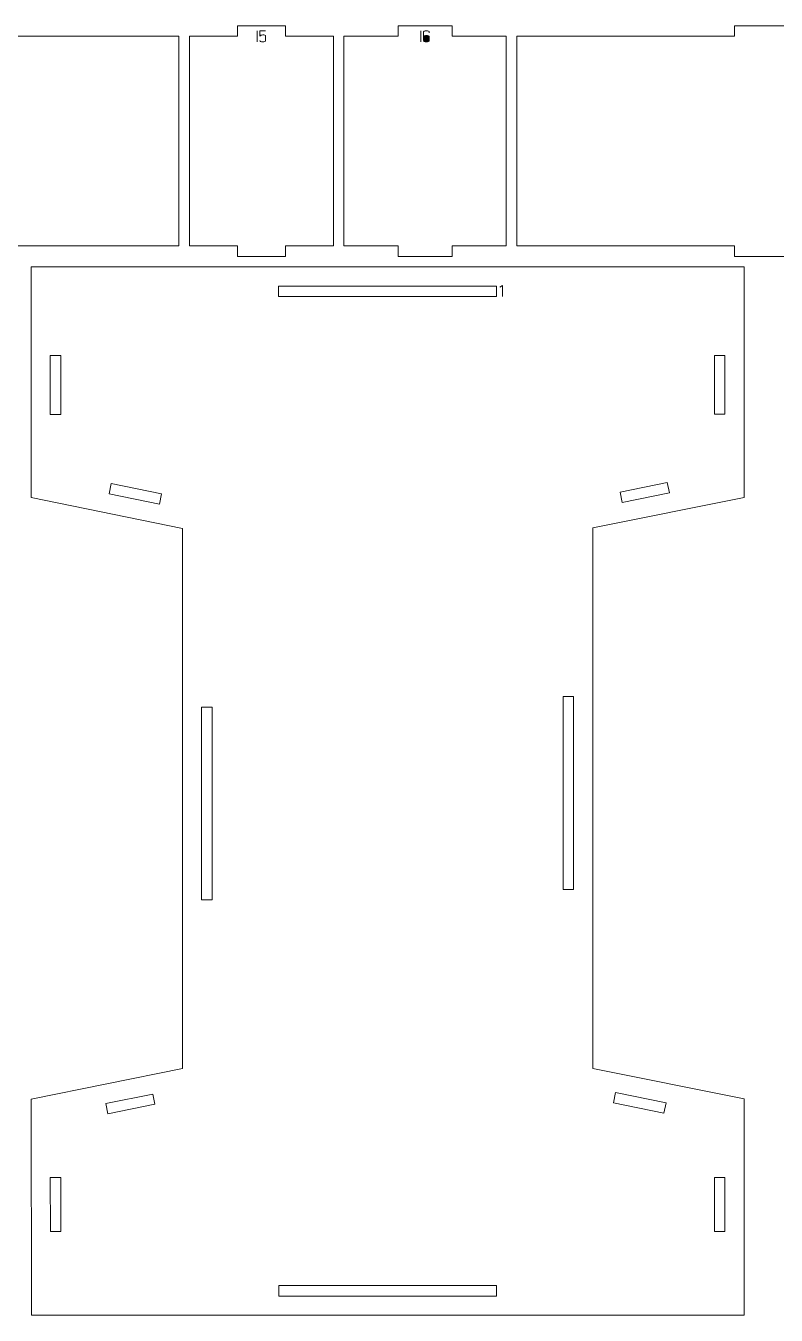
# Model space of a CAD drawing. Header units: centimetres. Extents: x -249 to 275, y -506 to 461.
# Drawn here: x -207.32 to -185.85, y -230.21 to -193.31 of the extents above; entities that cross this region are included whole.
import ezdxf

# ---------------------------------------------------------------- set-up
doc = ezdxf.new("R2010")
doc.units = ezdxf.units.CM
doc.header["$MEASUREMENT"] = 0
doc.layers.add('Capa 1', color=7, linetype='Continuous')

msp = doc.modelspace()

# ---------------------------------------------------------------- hatches: boundary and pattern name
at = {"layer": 'Capa 1', "true_color": 0x3e4095}
h = msp.add_hatch(color=175, dxfattribs=at)
edge = h.paths.add_edge_path()
edge.add_spline(control_points=[(-200.7025, -193.766), (-200.7025, -193.766), (-200.7025, -193.4491), (-200.7025, -193.4491), (-200.7025, -193.4491), (-200.7025, -193.766), (-200.7025, -193.766)], knot_values=[0, 0, 0, 0, 0.5, 0.5, 0.5, 1, 1, 1, 1], degree=3, periodic=1)
h = msp.add_hatch(color=175, dxfattribs=at)
edge = h.paths.add_edge_path()
edge.add_spline(control_points=[(-200.54657, -193.766), (-200.57011, -193.766), (-200.58976, -193.76256), (-200.6055, -193.75568), (-200.62125, -193.7488), (-200.62912, -193.74047), (-200.62912, -193.73069), (-200.62912, -193.74047), (-200.62125, -193.7488), (-200.6055, -193.75568), (-200.58976, -193.76256), (-200.57011, -193.766), (-200.54657, -193.766), (-200.52303, -193.766), (-200.50338, -193.76256), (-200.48764, -193.75568), (-200.47189, -193.7488), (-200.46402, -193.74047), (-200.46402, -193.73069), (-200.46402, -193.73069), (-200.46402, -193.60503), (-200.46402, -193.60503), (-200.46402, -193.59524), (-200.47189, -193.58691), (-200.48764, -193.58003), (-200.50338, -193.57315), (-200.52303, -193.56971), (-200.54657, -193.56971), (-200.56797, -193.57155), (-200.58448, -193.574), (-200.5961, -193.57705), (-200.60772, -193.58011), (-200.61872, -193.58944), (-200.62912, -193.60503), (-200.62912, -193.60503), (-200.62912, -193.44956), (-200.62912, -193.44956), (-200.62912, -193.44956), (-200.46952, -193.44956), (-200.46952, -193.44956), (-200.46952, -193.44956), (-200.62912, -193.44956), (-200.62912, -193.44956), (-200.62912, -193.44956), (-200.62912, -193.60503), (-200.62912, -193.60503), (-200.61872, -193.58944), (-200.60772, -193.58011), (-200.5961, -193.57705), (-200.58448, -193.574), (-200.56797, -193.57155), (-200.54657, -193.56971), (-200.52303, -193.56971), (-200.50338, -193.57315), (-200.48764, -193.58003), (-200.47189, -193.58691), (-200.46402, -193.59524), (-200.46402, -193.60503), (-200.46402, -193.60503), (-200.46402, -193.73069), (-200.46402, -193.73069), (-200.46402, -193.74047), (-200.47189, -193.7488), (-200.48764, -193.75568), (-200.50338, -193.76256), (-200.52303, -193.766), (-200.54657, -193.766)], knot_values=[0, 0, 0, 0, 0.04545455, 0.04545455, 0.04545455, 0.09090909, 0.09090909, 0.09090909, 0.13636364, 0.13636364, 0.13636364, 0.18181818, 0.18181818, 0.18181818, 0.22727273, 0.22727273, 0.22727273, 0.27272727, 0.27272727, 0.27272727, 0.31818182, 0.31818182, 0.31818182, 0.36363636, 0.36363636, 0.36363636, 0.40909091, 0.40909091, 0.40909091, 0.45454545, 0.45454545, 0.45454545, 0.5, 0.5, 0.5, 0.54545455, 0.54545455, 0.54545455, 0.59090909, 0.59090909, 0.59090909, 0.63636364, 0.63636364, 0.63636364, 0.68181818, 0.68181818, 0.68181818, 0.72727273, 0.72727273, 0.72727273, 0.77272727, 0.77272727, 0.77272727, 0.81818182, 0.81818182, 0.81818182, 0.86363636, 0.86363636, 0.86363636, 0.90909091, 0.90909091, 0.90909091, 0.95454545, 0.95454545, 0.95454545, 1, 1, 1, 1], degree=3, periodic=1)
h = msp.add_hatch(color=175, dxfattribs=at)
edge = h.paths.add_edge_path()
edge.add_spline(control_points=[(-196.01908, -193.766), (-196.01908, -193.766), (-196.01908, -193.4491), (-196.01908, -193.4491), (-196.01908, -193.4491), (-196.01908, -193.766), (-196.01908, -193.766)], knot_values=[0, 0, 0, 0, 0.5, 0.5, 0.5, 1, 1, 1, 1], degree=3, periodic=1)
h = msp.add_hatch(color=175, dxfattribs=at)
edge = h.paths.add_edge_path()
edge.add_spline(control_points=[(-195.86315, -193.766), (-195.88669, -193.766), (-195.90634, -193.76256), (-195.92208, -193.75568), (-195.93783, -193.7488), (-195.9457, -193.74047), (-195.9457, -193.73069), (-195.9457, -193.73069), (-195.9457, -193.62383), (-195.9457, -193.62383), (-195.9457, -193.62383), (-195.9457, -193.48487), (-195.9457, -193.48487), (-195.9457, -193.47509), (-195.93783, -193.46676), (-195.92208, -193.45988), (-195.90634, -193.453), (-195.88669, -193.44956), (-195.86315, -193.44956), (-195.83961, -193.44956), (-195.81996, -193.453), (-195.80422, -193.45988), (-195.78847, -193.46676), (-195.7806, -193.47509), (-195.7806, -193.48487), (-195.7806, -193.48487), (-195.7806, -193.51055), (-195.7806, -193.51055), (-195.7806, -193.51055), (-195.7806, -193.48487), (-195.7806, -193.48487), (-195.7806, -193.47509), (-195.78847, -193.46676), (-195.80422, -193.45988), (-195.81996, -193.453), (-195.83961, -193.44956), (-195.86315, -193.44956), (-195.88669, -193.44956), (-195.90634, -193.453), (-195.92208, -193.45988), (-195.93783, -193.46676), (-195.9457, -193.47509), (-195.9457, -193.48487), (-195.9457, -193.48487), (-195.9457, -193.62383), (-195.9457, -193.62383), (-195.9457, -193.61466), (-195.93615, -193.60648), (-195.91704, -193.5993), (-195.89793, -193.59211), (-195.87997, -193.58852), (-195.86315, -193.58852), (-195.83961, -193.58852), (-195.81996, -193.59196), (-195.80422, -193.59884), (-195.78847, -193.60572), (-195.7806, -193.61405), (-195.7806, -193.62383), (-195.7806, -193.62383), (-195.7806, -193.73069), (-195.7806, -193.73069), (-195.7806, -193.74047), (-195.78847, -193.7488), (-195.80422, -193.75568), (-195.81996, -193.76256), (-195.83961, -193.766), (-195.86315, -193.766)], knot_values=[0, 0, 0, 0, 0.04545455, 0.04545455, 0.04545455, 0.09090909, 0.09090909, 0.09090909, 0.13636364, 0.13636364, 0.13636364, 0.18181818, 0.18181818, 0.18181818, 0.22727273, 0.22727273, 0.22727273, 0.27272727, 0.27272727, 0.27272727, 0.31818182, 0.31818182, 0.31818182, 0.36363636, 0.36363636, 0.36363636, 0.40909091, 0.40909091, 0.40909091, 0.45454545, 0.45454545, 0.45454545, 0.5, 0.5, 0.5, 0.54545455, 0.54545455, 0.54545455, 0.59090909, 0.59090909, 0.59090909, 0.63636364, 0.63636364, 0.63636364, 0.68181818, 0.68181818, 0.68181818, 0.72727273, 0.72727273, 0.72727273, 0.77272727, 0.77272727, 0.77272727, 0.81818182, 0.81818182, 0.81818182, 0.86363636, 0.86363636, 0.86363636, 0.90909091, 0.90909091, 0.90909091, 0.95454545, 0.95454545, 0.95454545, 1, 1, 1, 1], degree=3, periodic=1)
h = msp.add_hatch(color=175, dxfattribs=at)
edge = h.paths.add_edge_path()
edge.add_spline(control_points=[(-195.9457, -193.73069), (-195.9457, -193.74047), (-195.93783, -193.7488), (-195.92208, -193.75568), (-195.90634, -193.76256), (-195.88669, -193.766), (-195.86315, -193.766), (-195.83961, -193.766), (-195.81996, -193.76256), (-195.80422, -193.75568), (-195.78847, -193.7488), (-195.7806, -193.74047), (-195.7806, -193.73069), (-195.7806, -193.73069), (-195.7806, -193.62383), (-195.7806, -193.62383), (-195.7806, -193.61405), (-195.78847, -193.60572), (-195.80422, -193.59884), (-195.81996, -193.59196), (-195.83961, -193.58852), (-195.86315, -193.58852), (-195.87997, -193.58852), (-195.89793, -193.59211), (-195.91704, -193.5993), (-195.93615, -193.60648), (-195.9457, -193.61466), (-195.9457, -193.62383), (-195.9457, -193.62383), (-195.9457, -193.73069), (-195.9457, -193.73069)], knot_values=[0, 0, 0, 0, 0.1, 0.1, 0.1, 0.2, 0.2, 0.2, 0.3, 0.3, 0.3, 0.4, 0.4, 0.4, 0.5, 0.5, 0.5, 0.6, 0.6, 0.6, 0.7, 0.7, 0.7, 0.8, 0.8, 0.8, 0.9, 0.9, 0.9, 1, 1, 1, 1], degree=3, periodic=1)
h = msp.add_hatch(color=175, dxfattribs=at)
edge = h.paths.add_edge_path()
edge.add_spline(control_points=[(-193.6883, -200.74049), (-193.6883, -200.74049), (-193.76443, -200.79323), (-193.76443, -200.79323), (-193.76443, -200.79323), (-193.6883, -200.74049), (-193.6883, -200.74049), (-193.6883, -200.74049), (-193.6883, -201.05739), (-193.6883, -201.05739), (-193.6883, -201.05739), (-193.6883, -200.74049), (-193.6883, -200.74049)], knot_values=[0, 0, 0, 0, 0.25, 0.25, 0.25, 0.5, 0.5, 0.5, 0.75, 0.75, 0.75, 1, 1, 1, 1], degree=3, periodic=1)

# ---------------------------------------------------------------- linework, layer by layer
at = {"layer": 'Capa 1', "color": 240, "lineweight": 9}
for points, knots in [([(-219.49542, -193.6088), (-219.49542, -193.6088), (-219.49542, -199.6088), (-219.49542, -199.6088), (-219.49542, -199.6088), (-213.97848, -199.6088), (-213.97848, -199.6088), (-213.97848, -199.6088), (-213.97848, -199.9088), (-213.97848, -199.9088), (-213.97848, -199.9088), (-208.46155, -199.9088), (-208.46155, -199.9088), (-208.46155, -199.9088), (-208.46155, -199.6088), (-208.46155, -199.6088), (-208.46155, -199.6088), (-202.94461, -199.6088), (-202.94461, -199.6088), (-202.94461, -199.6088), (-202.94461, -193.6088), (-202.94461, -193.6088), (-202.94461, -193.6088), (-208.46155, -193.6088), (-208.46155, -193.6088), (-208.46155, -193.6088), (-208.46155, -193.3088), (-208.46155, -193.3088), (-208.46155, -193.3088), (-213.97848, -193.3088), (-213.97848, -193.3088), (-213.97848, -193.3088), (-213.97848, -193.6088), (-213.97848, -193.6088), (-213.97848, -193.6088), (-219.49542, -193.6088), (-219.49542, -193.6088)], [0, 0, 0, 0, 0.08333333, 0.08333333, 0.08333333, 0.16666667, 0.16666667, 0.16666667, 0.25, 0.25, 0.25, 0.33333333, 0.33333333, 0.33333333, 0.41666667, 0.41666667, 0.41666667, 0.5, 0.5, 0.5, 0.58333333, 0.58333333, 0.58333333, 0.66666667, 0.66666667, 0.66666667, 0.75, 0.75, 0.75, 0.83333333, 0.83333333, 0.83333333, 0.91666667, 0.91666667, 0.91666667, 1, 1, 1, 1]), ([(-202.64461, -193.6088), (-202.64461, -193.6088), (-202.64461, -199.6088), (-202.64461, -199.6088), (-202.64461, -199.6088), (-201.27037, -199.6088), (-201.27037, -199.6088), (-201.27037, -199.6088), (-201.27037, -199.9088), (-201.27037, -199.9088), (-201.27037, -199.9088), (-199.89614, -199.9088), (-199.89614, -199.9088), (-199.89614, -199.9088), (-199.89614, -199.6088), (-199.89614, -199.6088), (-199.89614, -199.6088), (-198.52191, -199.6088), (-198.52191, -199.6088), (-198.52191, -199.6088), (-198.52191, -193.6088), (-198.52191, -193.6088), (-198.52191, -193.6088), (-199.89614, -193.6088), (-199.89614, -193.6088), (-199.89614, -193.6088), (-199.89614, -193.3088), (-199.89614, -193.3088), (-199.89614, -193.3088), (-201.27037, -193.3088), (-201.27037, -193.3088), (-201.27037, -193.3088), (-201.27037, -193.6088), (-201.27037, -193.6088), (-201.27037, -193.6088), (-202.64461, -193.6088), (-202.64461, -193.6088)], [0, 0, 0, 0, 0.08333333, 0.08333333, 0.08333333, 0.16666667, 0.16666667, 0.16666667, 0.25, 0.25, 0.25, 0.33333333, 0.33333333, 0.33333333, 0.41666667, 0.41666667, 0.41666667, 0.5, 0.5, 0.5, 0.58333333, 0.58333333, 0.58333333, 0.66666667, 0.66666667, 0.66666667, 0.75, 0.75, 0.75, 0.83333333, 0.83333333, 0.83333333, 0.91666667, 0.91666667, 0.91666667, 1, 1, 1, 1]), ([(-198.22191, -193.6088), (-198.22191, -193.6088), (-198.22191, -199.6088), (-198.22191, -199.6088), (-198.22191, -199.6088), (-196.67386, -199.6088), (-196.67386, -199.6088), (-196.67386, -199.6088), (-196.67386, -199.9088), (-196.67386, -199.9088), (-196.67386, -199.9088), (-195.12582, -199.9088), (-195.12582, -199.9088), (-195.12582, -199.9088), (-195.12582, -199.6088), (-195.12582, -199.6088), (-195.12582, -199.6088), (-193.57777, -199.6088), (-193.57777, -199.6088), (-193.57777, -199.6088), (-193.57777, -193.6088), (-193.57777, -193.6088), (-193.57777, -193.6088), (-195.12582, -193.6088), (-195.12582, -193.6088), (-195.12582, -193.6088), (-195.12582, -193.3088), (-195.12582, -193.3088), (-195.12582, -193.3088), (-196.67386, -193.3088), (-196.67386, -193.3088), (-196.67386, -193.3088), (-196.67386, -193.6088), (-196.67386, -193.6088), (-196.67386, -193.6088), (-198.22191, -193.6088), (-198.22191, -193.6088)], [0, 0, 0, 0, 0.08333333, 0.08333333, 0.08333333, 0.16666667, 0.16666667, 0.16666667, 0.25, 0.25, 0.25, 0.33333333, 0.33333333, 0.33333333, 0.41666667, 0.41666667, 0.41666667, 0.5, 0.5, 0.5, 0.58333333, 0.58333333, 0.58333333, 0.66666667, 0.66666667, 0.66666667, 0.75, 0.75, 0.75, 0.83333333, 0.83333333, 0.83333333, 0.91666667, 0.91666667, 0.91666667, 1, 1, 1, 1]), ([(-193.27777, -193.6088), (-193.27777, -193.6088), (-193.27777, -199.6088), (-193.27777, -199.6088), (-193.27777, -199.6088), (-187.04612, -199.6088), (-187.04612, -199.6088), (-187.04612, -199.6088), (-187.04612, -199.9088), (-187.04612, -199.9088), (-187.04612, -199.9088), (-180.81446, -199.9088), (-180.81446, -199.9088), (-180.81446, -199.9088), (-180.81446, -199.6088), (-180.81446, -199.6088), (-180.81446, -199.6088), (-174.5828, -199.6088), (-174.5828, -199.6088), (-174.5828, -199.6088), (-174.5828, -193.6088), (-174.5828, -193.6088), (-174.5828, -193.6088), (-180.81446, -193.6088), (-180.81446, -193.6088), (-180.81446, -193.6088), (-180.81446, -193.3088), (-180.81446, -193.3088), (-180.81446, -193.3088), (-187.04612, -193.3088), (-187.04612, -193.3088), (-187.04612, -193.3088), (-187.04612, -193.6088), (-187.04612, -193.6088), (-187.04612, -193.6088), (-193.27777, -193.6088), (-193.27777, -193.6088)], [0, 0, 0, 0, 0.08333333, 0.08333333, 0.08333333, 0.16666667, 0.16666667, 0.16666667, 0.25, 0.25, 0.25, 0.33333333, 0.33333333, 0.33333333, 0.41666667, 0.41666667, 0.41666667, 0.5, 0.5, 0.5, 0.58333333, 0.58333333, 0.58333333, 0.66666667, 0.66666667, 0.66666667, 0.75, 0.75, 0.75, 0.83333333, 0.83333333, 0.83333333, 0.91666667, 0.91666667, 0.91666667, 1, 1, 1, 1]), ([(-186.77474, -200.2088), (-186.77474, -200.2088), (-186.77474, -206.80614), (-186.77474, -206.80614), (-186.77474, -206.80614), (-191.10546, -207.67775), (-191.10546, -207.67775), (-191.10546, -207.67775), (-191.10546, -223.1487), (-191.10546, -223.1487), (-191.10546, -223.1487), (-186.77474, -224.02031), (-186.77474, -224.02031), (-186.77474, -224.02031), (-186.77474, -230.2087), (-186.77474, -230.2087), (-186.77474, -230.2087), (-207.16552, -230.2087), (-207.16552, -230.2087), (-207.16552, -230.2087), (-207.17466, -224.0217), (-207.17466, -224.0217), (-207.17466, -224.0217), (-202.84394, -223.1487), (-202.84394, -223.1487), (-202.84394, -223.1487), (-202.84394, -207.69117), (-202.84394, -207.69117), (-202.84394, -207.69117), (-207.17466, -206.80614), (-207.17466, -206.80614), (-207.17466, -206.80614), (-207.17466, -200.20897), (-207.17466, -200.20897), (-207.17466, -200.20897), (-186.77474, -200.2088), (-186.77474, -200.2088)], [0, 0, 0, 0, 0.08333333, 0.08333333, 0.08333333, 0.16666667, 0.16666667, 0.16666667, 0.25, 0.25, 0.25, 0.33333333, 0.33333333, 0.33333333, 0.41666667, 0.41666667, 0.41666667, 0.5, 0.5, 0.5, 0.58333333, 0.58333333, 0.58333333, 0.66666667, 0.66666667, 0.66666667, 0.75, 0.75, 0.75, 0.83333333, 0.83333333, 0.83333333, 0.91666667, 0.91666667, 0.91666667, 1, 1, 1, 1]), ([(-200.09184, -201.05744), (-200.09184, -201.05744), (-193.85756, -201.05739), (-193.85756, -201.05739), (-193.85756, -201.05739), (-193.85756, -200.75739), (-193.85756, -200.75739), (-193.85756, -200.75739), (-200.09185, -200.75744), (-200.09185, -200.75744), (-200.09185, -200.75744), (-200.09184, -201.05744), (-200.09184, -201.05744)], [0, 0, 0, 0, 0.25, 0.25, 0.25, 0.5, 0.5, 0.5, 0.75, 0.75, 0.75, 1, 1, 1, 1]), ([(-206.32613, -204.42815), (-206.32613, -204.42815), (-206.32613, -202.74282), (-206.32613, -202.74282), (-206.32613, -202.74282), (-206.62613, -202.74282), (-206.62613, -202.74282), (-206.62613, -202.74282), (-206.62613, -204.42815), (-206.62613, -204.42815), (-206.62613, -204.42815), (-206.32613, -204.42815), (-206.32613, -204.42815)], [0, 0, 0, 0, 0.25, 0.25, 0.25, 0.5, 0.5, 0.5, 0.75, 0.75, 0.75, 1, 1, 1, 1]), ([(-187.62327, -202.74202), (-187.62327, -202.74202), (-187.62327, -204.42669), (-187.62327, -204.42669), (-187.62327, -204.42669), (-187.32327, -204.42669), (-187.32327, -204.42669), (-187.32327, -204.42669), (-187.32327, -202.74202), (-187.32327, -202.74202), (-187.32327, -202.74202), (-187.62327, -202.74202), (-187.62327, -202.74202)], [0, 0, 0, 0, 0.25, 0.25, 0.25, 0.5, 0.5, 0.5, 0.75, 0.75, 0.75, 1, 1, 1, 1]), ([(-203.43898, -206.7035), (-203.43898, -206.7035), (-204.88256, -206.40849), (-204.88256, -206.40849), (-204.88256, -206.40849), (-204.94262, -206.70242), (-204.94262, -206.70242), (-204.94262, -206.70242), (-203.49905, -206.99743), (-203.49905, -206.99743), (-203.49905, -206.99743), (-203.43898, -206.7035), (-203.43898, -206.7035)], [0, 0, 0, 0, 0.25, 0.25, 0.25, 0.5, 0.5, 0.5, 0.75, 0.75, 0.75, 1, 1, 1, 1]), ([(-188.97074, -206.38256), (-188.97074, -206.38256), (-190.3182, -206.65376), (-190.3182, -206.65376), (-190.3182, -206.65376), (-190.25901, -206.94786), (-190.25901, -206.94786), (-190.25901, -206.94786), (-188.91154, -206.67667), (-188.91154, -206.67667), (-188.91154, -206.67667), (-188.97074, -206.38256), (-188.97074, -206.38256)], [0, 0, 0, 0, 0.25, 0.25, 0.25, 0.5, 0.5, 0.5, 0.75, 0.75, 0.75, 1, 1, 1, 1]), ([(-191.95399, -212.50511), (-191.95399, -212.50511), (-191.95399, -218.02724), (-191.95399, -218.02724), (-191.95399, -218.02724), (-191.65399, -218.02724), (-191.65399, -218.02724), (-191.65399, -218.02724), (-191.65399, -212.50511), (-191.65399, -212.50511), (-191.65399, -212.50511), (-191.95399, -212.50511), (-191.95399, -212.50511)], [0, 0, 0, 0, 0.25, 0.25, 0.25, 0.5, 0.5, 0.5, 0.75, 0.75, 0.75, 1, 1, 1, 1]), ([(-201.99541, -218.32631), (-201.99541, -218.32631), (-201.99541, -212.80937), (-201.99541, -212.80937), (-201.99541, -212.80937), (-202.29541, -212.80937), (-202.29541, -212.80937), (-202.29541, -212.80937), (-202.29541, -218.32631), (-202.29541, -218.32631), (-202.29541, -218.32631), (-201.99541, -218.32631), (-201.99541, -218.32631)], [0, 0, 0, 0, 0.25, 0.25, 0.25, 0.5, 0.5, 0.5, 0.75, 0.75, 0.75, 1, 1, 1, 1]), ([(-204.97797, -224.44448), (-204.97797, -224.44448), (-203.63083, -224.17292), (-203.63083, -224.17292), (-203.63083, -224.17292), (-203.69011, -223.87884), (-203.69011, -223.87884), (-203.69011, -223.87884), (-205.03725, -224.1504), (-205.03725, -224.1504), (-205.03725, -224.1504), (-204.97797, -224.44448), (-204.97797, -224.44448)], [0, 0, 0, 0, 0.25, 0.25, 0.25, 0.5, 0.5, 0.5, 0.75, 0.75, 0.75, 1, 1, 1, 1]), ([(-190.51042, -224.13401), (-190.51042, -224.13401), (-189.06684, -224.42454), (-189.06684, -224.42454), (-189.06684, -224.42454), (-189.00765, -224.13044), (-189.00765, -224.13044), (-189.00765, -224.13044), (-190.45122, -223.8399), (-190.45122, -223.8399), (-190.45122, -223.8399), (-190.51042, -224.13401), (-190.51042, -224.13401)], [0, 0, 0, 0, 0.25, 0.25, 0.25, 0.5, 0.5, 0.5, 0.75, 0.75, 0.75, 1, 1, 1, 1]), ([(-206.32053, -227.81213), (-206.32053, -227.81213), (-206.32281, -226.26408), (-206.32281, -226.26408), (-206.32281, -226.26408), (-206.62281, -226.26453), (-206.62281, -226.26453), (-206.62281, -226.26453), (-206.62053, -227.81257), (-206.62053, -227.81257), (-206.62053, -227.81257), (-206.32053, -227.81213), (-206.32053, -227.81213)], [0, 0, 0, 0, 0.25, 0.25, 0.25, 0.5, 0.5, 0.5, 0.75, 0.75, 0.75, 1, 1, 1, 1]), ([(-187.62327, -226.26344), (-187.62327, -226.26344), (-187.62327, -227.81181), (-187.62327, -227.81181), (-187.62327, -227.81181), (-187.32327, -227.81181), (-187.32327, -227.81181), (-187.32327, -227.81181), (-187.32327, -226.26344), (-187.32327, -226.26344), (-187.32327, -226.26344), (-187.62327, -226.26344), (-187.62327, -226.26344)], [0, 0, 0, 0, 0.25, 0.25, 0.25, 0.5, 0.5, 0.5, 0.75, 0.75, 0.75, 1, 1, 1, 1]), ([(-193.85493, -229.36017), (-193.85493, -229.36017), (-200.08658, -229.36017), (-200.08658, -229.36017), (-200.08658, -229.36017), (-200.08658, -229.66017), (-200.08658, -229.66017), (-200.08658, -229.66017), (-193.85493, -229.66017), (-193.85493, -229.66017), (-193.85493, -229.66017), (-193.85493, -229.36017), (-193.85493, -229.36017)], [0, 0, 0, 0, 0.25, 0.25, 0.25, 0.5, 0.5, 0.5, 0.75, 0.75, 0.75, 1, 1, 1, 1])]:
    msp.add_open_spline(points, degree=3, knots=knots, dxfattribs=at)
at = {"layer": 'Capa 1', "color": 114, "lineweight": 9}
for points, knots in [([(-200.7025, -193.766), (-200.7025, -193.766), (-200.7025, -193.4491), (-200.7025, -193.4491), (-200.7025, -193.4491), (-200.7025, -193.766), (-200.7025, -193.766)], [0, 0, 0, 0, 0.5, 0.5, 0.5, 1, 1, 1, 1]), ([(-200.54657, -193.766), (-200.57011, -193.766), (-200.58976, -193.76256), (-200.6055, -193.75568), (-200.62125, -193.7488), (-200.62912, -193.74047), (-200.62912, -193.73069), (-200.62912, -193.74047), (-200.62125, -193.7488), (-200.6055, -193.75568), (-200.58976, -193.76256), (-200.57011, -193.766), (-200.54657, -193.766), (-200.52303, -193.766), (-200.50338, -193.76256), (-200.48764, -193.75568), (-200.47189, -193.7488), (-200.46402, -193.74047), (-200.46402, -193.73069), (-200.46402, -193.73069), (-200.46402, -193.60503), (-200.46402, -193.60503), (-200.46402, -193.59524), (-200.47189, -193.58691), (-200.48764, -193.58003), (-200.50338, -193.57315), (-200.52303, -193.56971), (-200.54657, -193.56971), (-200.56797, -193.57155), (-200.58448, -193.574), (-200.5961, -193.57705), (-200.60772, -193.58011), (-200.61872, -193.58944), (-200.62912, -193.60503), (-200.62912, -193.60503), (-200.62912, -193.44956), (-200.62912, -193.44956), (-200.62912, -193.44956), (-200.46952, -193.44956), (-200.46952, -193.44956), (-200.46952, -193.44956), (-200.62912, -193.44956), (-200.62912, -193.44956), (-200.62912, -193.44956), (-200.62912, -193.60503), (-200.62912, -193.60503), (-200.61872, -193.58944), (-200.60772, -193.58011), (-200.5961, -193.57705), (-200.58448, -193.574), (-200.56797, -193.57155), (-200.54657, -193.56971), (-200.52303, -193.56971), (-200.50338, -193.57315), (-200.48764, -193.58003), (-200.47189, -193.58691), (-200.46402, -193.59524), (-200.46402, -193.60503), (-200.46402, -193.60503), (-200.46402, -193.73069), (-200.46402, -193.73069), (-200.46402, -193.74047), (-200.47189, -193.7488), (-200.48764, -193.75568), (-200.50338, -193.76256), (-200.52303, -193.766), (-200.54657, -193.766)], [0, 0, 0, 0, 0.04545455, 0.04545455, 0.04545455, 0.09090909, 0.09090909, 0.09090909, 0.13636364, 0.13636364, 0.13636364, 0.18181818, 0.18181818, 0.18181818, 0.22727273, 0.22727273, 0.22727273, 0.27272727, 0.27272727, 0.27272727, 0.31818182, 0.31818182, 0.31818182, 0.36363636, 0.36363636, 0.36363636, 0.40909091, 0.40909091, 0.40909091, 0.45454545, 0.45454545, 0.45454545, 0.5, 0.5, 0.5, 0.54545455, 0.54545455, 0.54545455, 0.59090909, 0.59090909, 0.59090909, 0.63636364, 0.63636364, 0.63636364, 0.68181818, 0.68181818, 0.68181818, 0.72727273, 0.72727273, 0.72727273, 0.77272727, 0.77272727, 0.77272727, 0.81818182, 0.81818182, 0.81818182, 0.86363636, 0.86363636, 0.86363636, 0.90909091, 0.90909091, 0.90909091, 0.95454545, 0.95454545, 0.95454545, 1, 1, 1, 1]), ([(-196.01908, -193.766), (-196.01908, -193.766), (-196.01908, -193.4491), (-196.01908, -193.4491), (-196.01908, -193.4491), (-196.01908, -193.766), (-196.01908, -193.766)], [0, 0, 0, 0, 0.5, 0.5, 0.5, 1, 1, 1, 1]), ([(-195.86315, -193.766), (-195.88669, -193.766), (-195.90634, -193.76256), (-195.92208, -193.75568), (-195.93783, -193.7488), (-195.9457, -193.74047), (-195.9457, -193.73069), (-195.9457, -193.73069), (-195.9457, -193.62383), (-195.9457, -193.62383), (-195.9457, -193.62383), (-195.9457, -193.48487), (-195.9457, -193.48487), (-195.9457, -193.47509), (-195.93783, -193.46676), (-195.92208, -193.45988), (-195.90634, -193.453), (-195.88669, -193.44956), (-195.86315, -193.44956), (-195.83961, -193.44956), (-195.81996, -193.453), (-195.80422, -193.45988), (-195.78847, -193.46676), (-195.7806, -193.47509), (-195.7806, -193.48487), (-195.7806, -193.48487), (-195.7806, -193.51055), (-195.7806, -193.51055), (-195.7806, -193.51055), (-195.7806, -193.48487), (-195.7806, -193.48487), (-195.7806, -193.47509), (-195.78847, -193.46676), (-195.80422, -193.45988), (-195.81996, -193.453), (-195.83961, -193.44956), (-195.86315, -193.44956), (-195.88669, -193.44956), (-195.90634, -193.453), (-195.92208, -193.45988), (-195.93783, -193.46676), (-195.9457, -193.47509), (-195.9457, -193.48487), (-195.9457, -193.48487), (-195.9457, -193.62383), (-195.9457, -193.62383), (-195.9457, -193.61466), (-195.93615, -193.60648), (-195.91704, -193.5993), (-195.89793, -193.59211), (-195.87997, -193.58852), (-195.86315, -193.58852), (-195.83961, -193.58852), (-195.81996, -193.59196), (-195.80422, -193.59884), (-195.78847, -193.60572), (-195.7806, -193.61405), (-195.7806, -193.62383), (-195.7806, -193.62383), (-195.7806, -193.73069), (-195.7806, -193.73069), (-195.7806, -193.74047), (-195.78847, -193.7488), (-195.80422, -193.75568), (-195.81996, -193.76256), (-195.83961, -193.766), (-195.86315, -193.766)], [0, 0, 0, 0, 0.04545455, 0.04545455, 0.04545455, 0.09090909, 0.09090909, 0.09090909, 0.13636364, 0.13636364, 0.13636364, 0.18181818, 0.18181818, 0.18181818, 0.22727273, 0.22727273, 0.22727273, 0.27272727, 0.27272727, 0.27272727, 0.31818182, 0.31818182, 0.31818182, 0.36363636, 0.36363636, 0.36363636, 0.40909091, 0.40909091, 0.40909091, 0.45454545, 0.45454545, 0.45454545, 0.5, 0.5, 0.5, 0.54545455, 0.54545455, 0.54545455, 0.59090909, 0.59090909, 0.59090909, 0.63636364, 0.63636364, 0.63636364, 0.68181818, 0.68181818, 0.68181818, 0.72727273, 0.72727273, 0.72727273, 0.77272727, 0.77272727, 0.77272727, 0.81818182, 0.81818182, 0.81818182, 0.86363636, 0.86363636, 0.86363636, 0.90909091, 0.90909091, 0.90909091, 0.95454545, 0.95454545, 0.95454545, 1, 1, 1, 1]), ([(-195.9457, -193.73069), (-195.9457, -193.74047), (-195.93783, -193.7488), (-195.92208, -193.75568), (-195.90634, -193.76256), (-195.88669, -193.766), (-195.86315, -193.766), (-195.83961, -193.766), (-195.81996, -193.76256), (-195.80422, -193.75568), (-195.78847, -193.7488), (-195.7806, -193.74047), (-195.7806, -193.73069), (-195.7806, -193.73069), (-195.7806, -193.62383), (-195.7806, -193.62383), (-195.7806, -193.61405), (-195.78847, -193.60572), (-195.80422, -193.59884), (-195.81996, -193.59196), (-195.83961, -193.58852), (-195.86315, -193.58852), (-195.87997, -193.58852), (-195.89793, -193.59211), (-195.91704, -193.5993), (-195.93615, -193.60648), (-195.9457, -193.61466), (-195.9457, -193.62383), (-195.9457, -193.62383), (-195.9457, -193.73069), (-195.9457, -193.73069)], [0, 0, 0, 0, 0.1, 0.1, 0.1, 0.2, 0.2, 0.2, 0.3, 0.3, 0.3, 0.4, 0.4, 0.4, 0.5, 0.5, 0.5, 0.6, 0.6, 0.6, 0.7, 0.7, 0.7, 0.8, 0.8, 0.8, 0.9, 0.9, 0.9, 1, 1, 1, 1]), ([(-193.6883, -200.74049), (-193.6883, -200.74049), (-193.76443, -200.79323), (-193.76443, -200.79323), (-193.76443, -200.79323), (-193.6883, -200.74049), (-193.6883, -200.74049), (-193.6883, -200.74049), (-193.6883, -201.05739), (-193.6883, -201.05739), (-193.6883, -201.05739), (-193.6883, -200.74049), (-193.6883, -200.74049)], [0, 0, 0, 0, 0.25, 0.25, 0.25, 0.5, 0.5, 0.5, 0.75, 0.75, 0.75, 1, 1, 1, 1])]:
    msp.add_open_spline(points, degree=3, knots=knots, dxfattribs=at)

doc.saveas('drawing.dxf')
